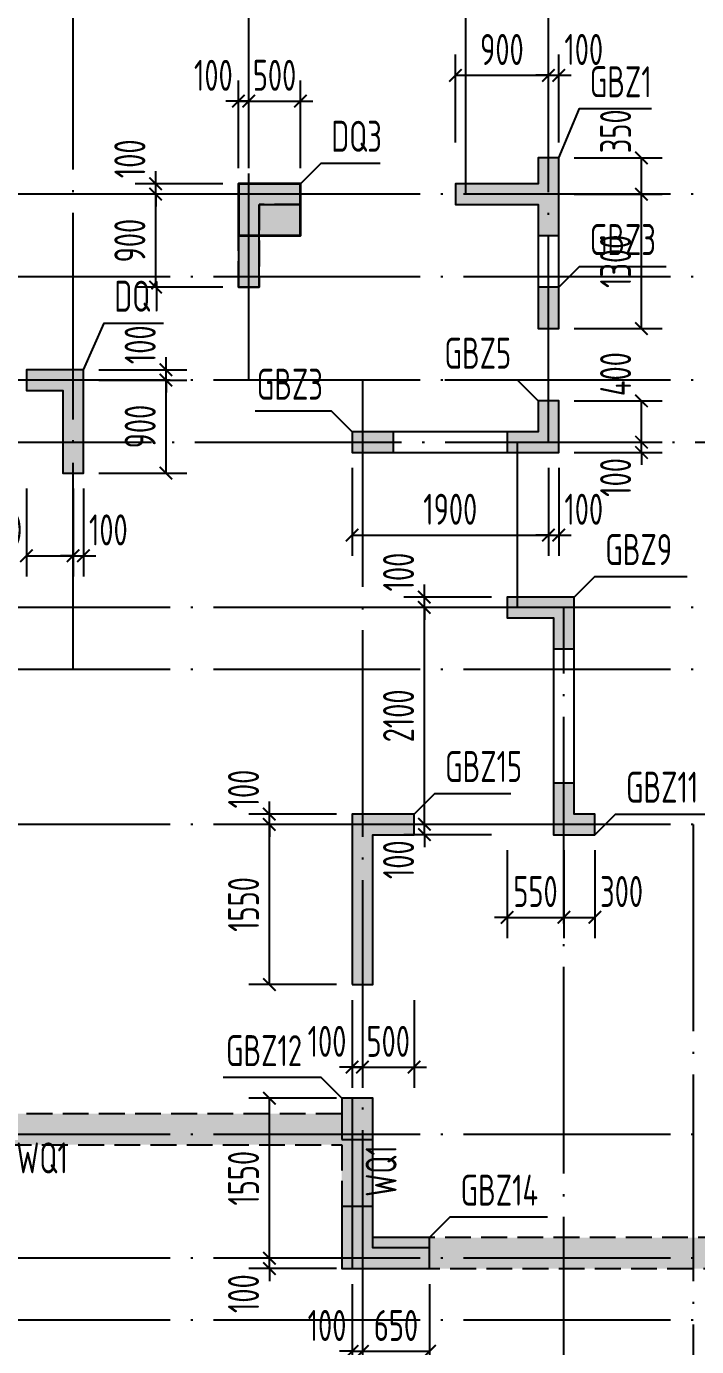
# Model space of a CAD drawing. Extents: x -812054 to 22247, y -644080 to 1003627.
# Drawn here: x -474207 to -467722, y -150435 to -137658 of the extents above; entities that cross this region are included whole.
import ezdxf
from ezdxf.enums import TextEntityAlignment as Align

# ---------------------------------------------------------------- set-up
doc = ezdxf.new("R2010")
doc.units = 0
doc.header["$LTSCALE"] = 1000
doc.linetypes.add('__DASH', pattern=[0.35, 0.25, -0.1])
doc.linetypes.add('DOTE', pattern=[2.42, 2, -0.2, 0.02, -0.2])
doc.layers.get('0').update_dxf_attribs({"linetype": 'CONTINUOUS'})
doc.layers.get('DEFPOINTS').update_dxf_attribs({"linetype": 'CONTINUOUS'})
for name, color, linetype in [('A-DOTE', 10, 'DOTE'), ('COLU_DE_TEXT', 7, 'CONTINUOUS'), ('LABEL', 1, 'CONTINUOUS'), ('S-Q墙填充', 252, 'CONTINUOUS'), ('S-Q墙实线', 6, 'CONTINUOUS'), ('S-Q墙标注', 3, 'CONTINUOUS'), ('S-X详图填充', 252, 'CONTINUOUS'), ('S-X详图实线', 4, 'CONTINUOUS'), ('S-Z柱实线', 6, 'CONTINUOUS')]:
    doc.layers.add(name, color=color, linetype=linetype)
doc.styles.add('TSSD_REIN', font='tssdeng.shx', dxfattribs={"width": 0.7, "height": 300, "bigfont": 'tssdchn.shx'})
doc.styles.add('结构文字', font='zstxt.shx', dxfattribs={"width": 0.7, "bigfont": 'zshz.shx'})
doc.dimstyles.new('STRUCK', dxfattribs={"dimtxt": 400, "dimasz": 121, "dimexe": 200, "dimexo": 150, "dimgap": 115, "dimtad": 1, "dimdec": 0, "dimdsep": 46, "dimtxsty": '结构文字', "dimblk": 'ARCHTICK', "dimcen": 400, "dimclrd": 3, "dimclre": 3, "dimclrt": 7, "dimadec": 0, "dimazin": 0, "dimtfac": 1, "dimtdec": 0, "dimtix": 1, "dimtmove": 2, "dimatfit": 3, "dimldrblk": '_DIMX', "dimfxl": 1, "dimtolj": 1, "dimtzin": 0, "dimarcsym": 0})

# ---------------------------------------------------------------- blocks, each defined once
blk = doc.blocks.new('20210812.03353967')
at = {"layer": 'A-DOTE'}
for p, q in [((-208070.9, -53352.1), (-208070.9, -43152.1)), ((-206370.9, -50552.1), (-206370.9, -43152.1)), ((-203470.9, -51151.8), (-203470.9, -43152.1)), ((-204270.9, -48752.1), (-204270.9, -46652.1)), ((-163570.9, -48752.1), (-216570.9, -48752.1)), ((-163570.9, -49552.1), (-216570.9, -49552.1)), ((-163570.9, -50552.1), (-216570.9, -50552.1)), ((-205270.7, -50552.1), (-205270.9, -60652.1)), ((-216570.9, -51151.8), (-163570.9, -51151.8)), ((-203770.9, -52752.1), (-203770.9, -51152.1)), ((-163570.9, -52752.1), (-216570.9, -52752.1)), ((-203320.9, -60652.1), (-203320.9, -52752.1)), ((-163570.9, -53352.1), (-216570.9, -53352.1)), ((-163570.9, -54852.1), (-216570.9, -54852.1)), ((-202070.9, -54852.1), (-202070.9, -60652.1)), ((-163570.9, -57852.1), (-216570.9, -57852.1)), ((-163570.9, -59052.1), (-216570.9, -59052.1)), ((-163570.9, -59652.1), (-216570.9, -59652.1))]:
    blk.add_line(p, q, dxfattribs=at)
blk = doc.blocks.new('_ArchTick')
at = {"color": 0, "linetype": 'ByBlock', "const_width": 0.15}
blk.add_lwpolyline([(-0.5, -0.5), (0.5, 0.5)], dxfattribs=at)
blk = doc.blocks.new('*D659')
at = {"layer": 'DEFPOINTS', "color": 0, "transparency": 16777216}
for p in [(-471856, -149581), (-471056, -149581), (-471056, -149681)]:
    blk.add_point(p, dxfattribs=at)
at = {"layer": 'S-Q墙标注', "color": 3, "lineweight": -2, "transparency": 16777216}
for p, q in [((-471856, -149581), (-471856, -149460)), ((-471206, -149581), (-472056, -149581)), ((-471856, -149681), (-471856, -149581)), ((-471206, -149681), (-472056, -149681)), ((-471856, -149681), (-471856, -149802))]:
    blk.add_line(p, q, dxfattribs=at)
at = {"layer": 'S-Q墙标注', "color": 3, "lineweight": -2, "transparency": 16777216, "xscale": 121, "yscale": 121, "zscale": 121}
for p, rotation in [((-471856, -149581), 270), ((-471856, -149681), 90)]:
    blk.add_blockref('_ArchTick', p, dxfattribs=dict(at, rotation=rotation))
at = {"layer": 'S-Q墙标注', "color": 7, "transparency": 16777216, "insert": (-472106, -149923), "char_height": 300, "attachment_point": 5, "rotation": 90, "style": 'TSSD_REIN'}
blk.add_mtext('\\A1;100', dxfattribs=at)
blk = doc.blocks.new('_DIMX')
blk.add_line((-150, 0), (150, 0))
at = {"const_width": 50}
blk.add_lwpolyline([(-70, -70), (70, 70)], dxfattribs=at)
blk = doc.blocks.new('*D660')
at = {"layer": 'DEFPOINTS', "color": 0, "transparency": 16777216}
for p in [(-471856, -148031), (-471056, -148031), (-471056, -149581)]:
    blk.add_point(p, dxfattribs=at)
at = {"layer": 'S-Q墙标注', "color": 3, "lineweight": -2, "transparency": 16777216}
for p, q in [((-471206, -148031), (-472056, -148031)), ((-471856, -149581), (-471856, -148031)), ((-471206, -149581), (-472056, -149581))]:
    blk.add_line(p, q, dxfattribs=at)
at = {"layer": 'S-Q墙标注', "color": 3, "lineweight": -2, "transparency": 16777216, "xscale": 121, "yscale": 121, "zscale": 121}
for p, rotation in [((-471856, -148031), 90), ((-471856, -149581), 270)]:
    blk.add_blockref('_ArchTick', p, dxfattribs=dict(at, rotation=rotation))
at = {"layer": 'S-Q墙标注', "color": 7, "transparency": 16777216, "insert": (-472106, -148806), "char_height": 300, "attachment_point": 5, "rotation": 90, "style": 'TSSD_REIN'}
blk.add_mtext('\\A1;1550', dxfattribs=at)
blk = doc.blocks.new('*D661')
at = {"layer": 'DEFPOINTS', "color": 0, "transparency": 16777216}
for p in [(-471056, -149681), (-470956, -149681), (-470956, -150481)]:
    blk.add_point(p, dxfattribs=at)
at = {"layer": 'S-Q墙标注', "color": 3, "lineweight": -2, "transparency": 16777216}
for p, q in [((-471056, -149831), (-471056, -150681)), ((-470956, -149831), (-470956, -150681)), ((-471056, -150481), (-471177, -150481)), ((-471056, -150481), (-470956, -150481)), ((-470956, -150481), (-470835, -150481))]:
    blk.add_line(p, q, dxfattribs=at)
at = {"layer": 'S-Q墙标注', "color": 3, "lineweight": -2, "transparency": 16777216, "xscale": 121, "yscale": 121, "zscale": 121}
blk.add_blockref('_ArchTick', (-471056, -150481), dxfattribs=at)
at = {"layer": 'S-Q墙标注', "color": 3, "lineweight": -2, "transparency": 16777216, "xscale": 121, "yscale": 121, "zscale": 121, "rotation": 180}
blk.add_blockref('_ArchTick', (-470956, -150481), dxfattribs=at)
at = {"layer": 'S-Q墙标注', "color": 7, "transparency": 16777216, "insert": (-471298, -150231), "char_height": 300, "attachment_point": 5, "style": 'TSSD_REIN'}
blk.add_mtext('\\A1;100', dxfattribs=at)
blk = doc.blocks.new('*D662')
at = {"layer": 'DEFPOINTS', "color": 0, "transparency": 16777216}
for p in [(-470956, -149681), (-470306, -149681), (-470306, -150481)]:
    blk.add_point(p, dxfattribs=at)
at = {"layer": 'S-Q墙标注', "color": 3, "lineweight": -2, "transparency": 16777216}
for p, q in [((-470956, -149831), (-470956, -150681)), ((-470306, -149831), (-470306, -150681)), ((-470956, -150481), (-470306, -150481))]:
    blk.add_line(p, q, dxfattribs=at)
at = {"layer": 'S-Q墙标注', "color": 3, "lineweight": -2, "transparency": 16777216, "xscale": 121, "yscale": 121, "zscale": 121, "rotation": 180}
blk.add_blockref('_ArchTick', (-470956, -150481), dxfattribs=at)
at = {"layer": 'S-Q墙标注', "color": 3, "lineweight": -2, "transparency": 16777216, "xscale": 121, "yscale": 121, "zscale": 121}
blk.add_blockref('_ArchTick', (-470306, -150481), dxfattribs=at)
at = {"layer": 'S-Q墙标注', "color": 7, "transparency": 16777216, "insert": (-470631, -150231), "char_height": 300, "attachment_point": 5, "style": 'TSSD_REIN'}
blk.add_mtext('\\A1;650', dxfattribs=at)
blk = doc.blocks.new('*D663')
at = {"layer": 'DEFPOINTS', "color": 0, "transparency": 16777216}
for p in [(-471856, -145381), (-471056, -145381), (-471056, -146931)]:
    blk.add_point(p, dxfattribs=at)
at = {"layer": 'S-Q墙标注', "color": 3, "lineweight": -2, "transparency": 16777216}
for p, q in [((-471206, -145381), (-472056, -145381)), ((-471856, -146931), (-471856, -145381)), ((-471206, -146931), (-472056, -146931))]:
    blk.add_line(p, q, dxfattribs=at)
at = {"layer": 'S-Q墙标注', "color": 3, "lineweight": -2, "transparency": 16777216, "xscale": 121, "yscale": 121, "zscale": 121}
for p, rotation in [((-471856, -145381), 90), ((-471856, -146931), 270)]:
    blk.add_blockref('_ArchTick', p, dxfattribs=dict(at, rotation=rotation))
at = {"layer": 'S-Q墙标注', "color": 7, "transparency": 16777216, "insert": (-472106, -146156), "char_height": 300, "attachment_point": 5, "rotation": 90, "style": 'TSSD_REIN'}
blk.add_mtext('\\A1;1550', dxfattribs=at)
blk = doc.blocks.new('*D664')
at = {"layer": 'DEFPOINTS', "color": 0, "transparency": 16777216}
for p in [(-471856, -145281), (-471056, -145281), (-471056, -145381)]:
    blk.add_point(p, dxfattribs=at)
at = {"layer": 'S-Q墙标注', "color": 3, "lineweight": -2, "transparency": 16777216}
for p, q in [((-471206, -145281), (-472056, -145281)), ((-471856, -145281), (-471856, -145160)), ((-471856, -145381), (-471856, -145281)), ((-471206, -145381), (-472056, -145381)), ((-471856, -145381), (-471856, -145502))]:
    blk.add_line(p, q, dxfattribs=at)
at = {"layer": 'S-Q墙标注', "color": 3, "lineweight": -2, "transparency": 16777216, "xscale": 121, "yscale": 121, "zscale": 121}
for p, rotation in [((-471856, -145281), 270), ((-471856, -145381), 90)]:
    blk.add_blockref('_ArchTick', p, dxfattribs=dict(at, rotation=rotation))
at = {"layer": 'S-Q墙标注', "color": 7, "transparency": 16777216, "insert": (-472106, -145039), "char_height": 300, "attachment_point": 5, "rotation": 90, "style": 'TSSD_REIN'}
blk.add_mtext('\\A1;100', dxfattribs=at)
blk = doc.blocks.new('*D673')
at = {"layer": 'DEFPOINTS', "color": 0, "transparency": 16777216}
for p in [(-473656, -141081), (-472856, -141081), (-473656, -141981)]:
    blk.add_point(p, dxfattribs=at)
at = {"layer": 'S-Q墙标注', "color": 3, "lineweight": -2, "transparency": 16777216}
for p, q in [((-473506, -141081), (-472656, -141081)), ((-472856, -141981), (-472856, -141081)), ((-473506, -141981), (-472656, -141981))]:
    blk.add_line(p, q, dxfattribs=at)
at = {"layer": 'S-Q墙标注', "color": 3, "lineweight": -2, "transparency": 16777216, "xscale": 121, "yscale": 121, "zscale": 121}
for p, rotation in [((-472856, -141081), 90), ((-472856, -141981), 270)]:
    blk.add_blockref('_ArchTick', p, dxfattribs=dict(at, rotation=rotation))
at = {"layer": 'S-Q墙标注', "color": 7, "transparency": 16777216, "insert": (-473106, -141531), "char_height": 300, "attachment_point": 5, "rotation": 90, "style": 'TSSD_REIN'}
blk.add_mtext('\\A1;900', dxfattribs=at)
blk = doc.blocks.new('*D674')
at = {"layer": 'DEFPOINTS', "color": 0, "transparency": 16777216}
for p in [(-473656, -140981), (-472856, -140981), (-473656, -141081)]:
    blk.add_point(p, dxfattribs=at)
at = {"layer": 'S-Q墙标注', "color": 3, "lineweight": -2, "transparency": 16777216}
for p, q in [((-472856, -140981), (-472856, -140860)), ((-473506, -140981), (-472656, -140981)), ((-472856, -141081), (-472856, -140981)), ((-473506, -141081), (-472656, -141081)), ((-472856, -141081), (-472856, -141202))]:
    blk.add_line(p, q, dxfattribs=at)
at = {"layer": 'S-Q墙标注', "color": 3, "lineweight": -2, "transparency": 16777216, "xscale": 121, "yscale": 121, "zscale": 121}
for p, rotation in [((-472856, -140981), 270), ((-472856, -141081), 90)]:
    blk.add_blockref('_ArchTick', p, dxfattribs=dict(at, rotation=rotation))
at = {"layer": 'S-Q墙标注', "color": 7, "transparency": 16777216, "insert": (-473106, -140739), "char_height": 300, "attachment_point": 5, "rotation": 90, "style": 'TSSD_REIN'}
blk.add_mtext('\\A1;100', dxfattribs=at)
blk = doc.blocks.new('*D675')
at = {"layer": 'DEFPOINTS', "color": 0, "transparency": 16777216}
for p in [(-474206, -141981), (-473756, -141981), (-473756, -142781)]:
    blk.add_point(p, dxfattribs=at)
at = {"layer": 'S-Q墙标注', "color": 3, "lineweight": -2, "transparency": 16777216}
for p, q in [((-474206, -142131), (-474206, -142981)), ((-473756, -142131), (-473756, -142981)), ((-474206, -142781), (-473756, -142781))]:
    blk.add_line(p, q, dxfattribs=at)
at = {"layer": 'S-Q墙标注', "color": 3, "lineweight": -2, "transparency": 16777216, "xscale": 121, "yscale": 121, "zscale": 121, "rotation": 180}
blk.add_blockref('_ArchTick', (-474206, -142781), dxfattribs=at)
at = {"layer": 'S-Q墙标注', "color": 3, "lineweight": -2, "transparency": 16777216, "xscale": 121, "yscale": 121, "zscale": 121}
blk.add_blockref('_ArchTick', (-473756, -142781), dxfattribs=at)
at = {"layer": 'S-Q墙标注', "color": 7, "transparency": 16777216, "insert": (-474464, -142531), "char_height": 300, "attachment_point": 5, "style": 'TSSD_REIN'}
blk.add_mtext('\\A1;450', dxfattribs=at)
blk = doc.blocks.new('*D676')
at = {"layer": 'DEFPOINTS', "color": 0, "transparency": 16777216}
for p in [(-473756, -141981), (-473656, -141981), (-473656, -142781)]:
    blk.add_point(p, dxfattribs=at)
at = {"layer": 'S-Q墙标注', "color": 3, "lineweight": -2, "transparency": 16777216}
for p, q in [((-473756, -142131), (-473756, -142981)), ((-473656, -142131), (-473656, -142981)), ((-473756, -142781), (-473877, -142781)), ((-473756, -142781), (-473656, -142781)), ((-473656, -142781), (-473535, -142781))]:
    blk.add_line(p, q, dxfattribs=at)
at = {"layer": 'S-Q墙标注', "color": 3, "lineweight": -2, "transparency": 16777216, "xscale": 121, "yscale": 121, "zscale": 121}
blk.add_blockref('_ArchTick', (-473756, -142781), dxfattribs=at)
at = {"layer": 'S-Q墙标注', "color": 3, "lineweight": -2, "transparency": 16777216, "xscale": 121, "yscale": 121, "zscale": 121, "rotation": 180}
blk.add_blockref('_ArchTick', (-473656, -142781), dxfattribs=at)
at = {"layer": 'S-Q墙标注', "color": 7, "transparency": 16777216, "insert": (-473414, -142531), "char_height": 300, "attachment_point": 5, "style": 'TSSD_REIN'}
blk.add_mtext('\\A1;100', dxfattribs=at)
blk = doc.blocks.new('*D677')
at = {"layer": 'DEFPOINTS', "color": 0, "transparency": 16777216}
for p in [(-469056, -141681), (-468256, -141681), (-469056, -141781)]:
    blk.add_point(p, dxfattribs=at)
at = {"layer": 'S-Q墙标注', "color": 3, "lineweight": -2, "transparency": 16777216}
for p, q in [((-468256, -141681), (-468256, -141560)), ((-468906, -141681), (-468056, -141681)), ((-468256, -141781), (-468256, -141681)), ((-468906, -141781), (-468056, -141781)), ((-468256, -141781), (-468256, -141902))]:
    blk.add_line(p, q, dxfattribs=at)
at = {"layer": 'S-Q墙标注', "color": 3, "lineweight": -2, "transparency": 16777216, "xscale": 121, "yscale": 121, "zscale": 121}
for p, rotation in [((-468256, -141681), 270), ((-468256, -141781), 90)]:
    blk.add_blockref('_ArchTick', p, dxfattribs=dict(at, rotation=rotation))
at = {"layer": 'S-Q墙标注', "color": 7, "transparency": 16777216, "insert": (-468506, -142023), "char_height": 300, "attachment_point": 5, "rotation": 90, "style": 'TSSD_REIN'}
blk.add_mtext('\\A1;100', dxfattribs=at)
blk = doc.blocks.new('*D678')
at = {"layer": 'DEFPOINTS', "color": 0, "transparency": 16777216}
for p in [(-469056, -141281), (-468256, -141281), (-469056, -141681)]:
    blk.add_point(p, dxfattribs=at)
at = {"layer": 'S-Q墙标注', "color": 3, "lineweight": -2, "transparency": 16777216}
for p, q in [((-468906, -141281), (-468056, -141281)), ((-468256, -141681), (-468256, -141281)), ((-468906, -141681), (-468056, -141681))]:
    blk.add_line(p, q, dxfattribs=at)
at = {"layer": 'S-Q墙标注', "color": 3, "lineweight": -2, "transparency": 16777216, "xscale": 121, "yscale": 121, "zscale": 121}
for p, rotation in [((-468256, -141281), 90), ((-468256, -141681), 270)]:
    blk.add_blockref('_ArchTick', p, dxfattribs=dict(at, rotation=rotation))
at = {"layer": 'S-Q墙标注', "color": 7, "transparency": 16777216, "insert": (-468506, -141023), "char_height": 300, "attachment_point": 5, "rotation": 90, "style": 'TSSD_REIN'}
blk.add_mtext('\\A1;400', dxfattribs=at)
blk = doc.blocks.new('*D679')
at = {"layer": 'DEFPOINTS', "color": 0, "transparency": 16777216}
for p in [(-471056, -141781), (-469156, -141781), (-469156, -142581)]:
    blk.add_point(p, dxfattribs=at)
at = {"layer": 'S-Q墙标注', "color": 3, "lineweight": -2, "transparency": 16777216}
for p, q in [((-471056, -141931), (-471056, -142781)), ((-469156, -141931), (-469156, -142781)), ((-471056, -142581), (-469156, -142581))]:
    blk.add_line(p, q, dxfattribs=at)
at = {"layer": 'S-Q墙标注', "color": 3, "lineweight": -2, "transparency": 16777216, "xscale": 121, "yscale": 121, "zscale": 121, "rotation": 180}
blk.add_blockref('_ArchTick', (-471056, -142581), dxfattribs=at)
at = {"layer": 'S-Q墙标注', "color": 3, "lineweight": -2, "transparency": 16777216, "xscale": 121, "yscale": 121, "zscale": 121}
blk.add_blockref('_ArchTick', (-469156, -142581), dxfattribs=at)
at = {"layer": 'S-Q墙标注', "color": 7, "transparency": 16777216, "insert": (-470106, -142331), "char_height": 300, "attachment_point": 5, "style": 'TSSD_REIN'}
blk.add_mtext('\\A1;1900', dxfattribs=at)
blk = doc.blocks.new('*D680')
at = {"layer": 'DEFPOINTS', "color": 0, "transparency": 16777216}
for p in [(-469156, -141781), (-469056, -141781), (-469056, -142581)]:
    blk.add_point(p, dxfattribs=at)
at = {"layer": 'S-Q墙标注', "color": 3, "lineweight": -2, "transparency": 16777216}
for p, q in [((-469156, -141931), (-469156, -142781)), ((-469056, -141931), (-469056, -142781)), ((-469156, -142581), (-469277, -142581)), ((-469156, -142581), (-469056, -142581)), ((-469056, -142581), (-468935, -142581))]:
    blk.add_line(p, q, dxfattribs=at)
at = {"layer": 'S-Q墙标注', "color": 3, "lineweight": -2, "transparency": 16777216, "xscale": 121, "yscale": 121, "zscale": 121}
blk.add_blockref('_ArchTick', (-469156, -142581), dxfattribs=at)
at = {"layer": 'S-Q墙标注', "color": 3, "lineweight": -2, "transparency": 16777216, "xscale": 121, "yscale": 121, "zscale": 121, "rotation": 180}
blk.add_blockref('_ArchTick', (-469056, -142581), dxfattribs=at)
at = {"layer": 'S-Q墙标注', "color": 7, "transparency": 16777216, "insert": (-468814, -142331), "char_height": 300, "attachment_point": 5, "style": 'TSSD_REIN'}
blk.add_mtext('\\A1;100', dxfattribs=at)
blk = doc.blocks.new('*D681')
at = {"layer": 'DEFPOINTS', "color": 0, "transparency": 16777216}
for p in [(-472956, -139281), (-472156, -139281), (-472156, -140181)]:
    blk.add_point(p, dxfattribs=at)
at = {"layer": 'S-Q墙标注', "color": 3, "lineweight": -2, "transparency": 16777216}
for p, q in [((-472306, -139281), (-473156, -139281)), ((-472956, -140181), (-472956, -139281)), ((-472306, -140181), (-473156, -140181))]:
    blk.add_line(p, q, dxfattribs=at)
at = {"layer": 'S-Q墙标注', "color": 3, "lineweight": -2, "transparency": 16777216, "xscale": 121, "yscale": 121, "zscale": 121}
for p, rotation in [((-472956, -139281), 90), ((-472956, -140181), 270)]:
    blk.add_blockref('_ArchTick', p, dxfattribs=dict(at, rotation=rotation))
at = {"layer": 'S-Q墙标注', "color": 7, "transparency": 16777216, "insert": (-473206, -139731), "char_height": 300, "attachment_point": 5, "rotation": 90, "style": 'TSSD_REIN'}
blk.add_mtext('\\A1;900', dxfattribs=at)
blk = doc.blocks.new('*D682')
at = {"layer": 'DEFPOINTS', "color": 0, "transparency": 16777216}
for p in [(-472956, -139181), (-472156, -139181), (-472156, -139281)]:
    blk.add_point(p, dxfattribs=at)
at = {"layer": 'S-Q墙标注', "color": 3, "lineweight": -2, "transparency": 16777216}
for p, q in [((-472956, -139181), (-472956, -139060)), ((-472306, -139181), (-473156, -139181)), ((-472956, -139281), (-472956, -139181)), ((-472306, -139281), (-473156, -139281)), ((-472956, -139281), (-472956, -139402))]:
    blk.add_line(p, q, dxfattribs=at)
at = {"layer": 'S-Q墙标注', "color": 3, "lineweight": -2, "transparency": 16777216, "xscale": 121, "yscale": 121, "zscale": 121}
for p, rotation in [((-472956, -139181), 270), ((-472956, -139281), 90)]:
    blk.add_blockref('_ArchTick', p, dxfattribs=dict(at, rotation=rotation))
at = {"layer": 'S-Q墙标注', "color": 7, "transparency": 16777216, "insert": (-473206, -138939), "char_height": 300, "attachment_point": 5, "rotation": 90, "style": 'TSSD_REIN'}
blk.add_mtext('\\A1;100', dxfattribs=at)
blk = doc.blocks.new('*D683')
at = {"layer": 'DEFPOINTS', "color": 0, "transparency": 16777216}
for p in [(-472056, -138381), (-472156, -139181), (-472056, -139181)]:
    blk.add_point(p, dxfattribs=at)
at = {"layer": 'S-Q墙标注', "color": 3, "lineweight": -2, "transparency": 16777216}
for p, q in [((-472156, -139031), (-472156, -138181)), ((-472056, -139031), (-472056, -138181)), ((-472156, -138381), (-472277, -138381)), ((-472156, -138381), (-472056, -138381)), ((-472056, -138381), (-471935, -138381))]:
    blk.add_line(p, q, dxfattribs=at)
at = {"layer": 'S-Q墙标注', "color": 3, "lineweight": -2, "transparency": 16777216, "xscale": 121, "yscale": 121, "zscale": 121}
blk.add_blockref('_ArchTick', (-472156, -138381), dxfattribs=at)
at = {"layer": 'S-Q墙标注', "color": 3, "lineweight": -2, "transparency": 16777216, "xscale": 121, "yscale": 121, "zscale": 121, "rotation": 180}
blk.add_blockref('_ArchTick', (-472056, -138381), dxfattribs=at)
at = {"layer": 'S-Q墙标注', "color": 7, "transparency": 16777216, "insert": (-472398, -138131), "char_height": 300, "attachment_point": 5, "style": 'TSSD_REIN'}
blk.add_mtext('\\A1;100', dxfattribs=at)
blk = doc.blocks.new('*D684')
at = {"layer": 'DEFPOINTS', "color": 0, "transparency": 16777216}
for p in [(-471556, -138381), (-472056, -139181), (-471556, -139181)]:
    blk.add_point(p, dxfattribs=at)
at = {"layer": 'S-Q墙标注', "color": 3, "lineweight": -2, "transparency": 16777216}
for p, q in [((-472056, -139031), (-472056, -138181)), ((-471556, -139031), (-471556, -138181)), ((-472056, -138381), (-472177, -138381)), ((-472056, -138381), (-471556, -138381)), ((-471556, -138381), (-471435, -138381))]:
    blk.add_line(p, q, dxfattribs=at)
at = {"layer": 'S-Q墙标注', "color": 3, "lineweight": -2, "transparency": 16777216, "xscale": 121, "yscale": 121, "zscale": 121}
blk.add_blockref('_ArchTick', (-472056, -138381), dxfattribs=at)
at = {"layer": 'S-Q墙标注', "color": 3, "lineweight": -2, "transparency": 16777216, "xscale": 121, "yscale": 121, "zscale": 121, "rotation": 180}
blk.add_blockref('_ArchTick', (-471556, -138381), dxfattribs=at)
at = {"layer": 'S-Q墙标注', "color": 7, "transparency": 16777216, "insert": (-471806, -138131), "char_height": 300, "attachment_point": 5, "style": 'TSSD_REIN'}
blk.add_mtext('\\A1;500', dxfattribs=at)
blk = doc.blocks.new('*D685')
at = {"layer": 'DEFPOINTS', "color": 0, "transparency": 16777216}
for p in [(-470356, -145381), (-469556, -145381), (-469556, -145481)]:
    blk.add_point(p, dxfattribs=at)
at = {"layer": 'S-Q墙标注', "color": 3, "lineweight": -2, "transparency": 16777216}
for p, q in [((-470356, -145381), (-470356, -145260)), ((-469706, -145381), (-470556, -145381)), ((-470356, -145481), (-470356, -145381)), ((-469706, -145481), (-470556, -145481)), ((-470356, -145481), (-470356, -145602))]:
    blk.add_line(p, q, dxfattribs=at)
at = {"layer": 'S-Q墙标注', "color": 3, "lineweight": -2, "transparency": 16777216, "xscale": 121, "yscale": 121, "zscale": 121}
for p, rotation in [((-470356, -145381), 270), ((-470356, -145481), 90)]:
    blk.add_blockref('_ArchTick', p, dxfattribs=dict(at, rotation=rotation))
at = {"layer": 'S-Q墙标注', "color": 7, "transparency": 16777216, "insert": (-470606, -145723), "char_height": 300, "attachment_point": 5, "rotation": 90, "style": 'TSSD_REIN'}
blk.add_mtext('\\A1;100', dxfattribs=at)
blk = doc.blocks.new('*D686')
at = {"layer": 'DEFPOINTS', "color": 0, "transparency": 16777216}
for p in [(-470356, -143281), (-469556, -143281), (-469556, -145381)]:
    blk.add_point(p, dxfattribs=at)
at = {"layer": 'S-Q墙标注', "color": 3, "lineweight": -2, "transparency": 16777216}
for p, q in [((-469706, -143281), (-470556, -143281)), ((-470356, -145381), (-470356, -143281)), ((-469706, -145381), (-470556, -145381))]:
    blk.add_line(p, q, dxfattribs=at)
at = {"layer": 'S-Q墙标注', "color": 3, "lineweight": -2, "transparency": 16777216, "xscale": 121, "yscale": 121, "zscale": 121}
for p, rotation in [((-470356, -143281), 90), ((-470356, -145381), 270)]:
    blk.add_blockref('_ArchTick', p, dxfattribs=dict(at, rotation=rotation))
at = {"layer": 'S-Q墙标注', "color": 7, "transparency": 16777216, "insert": (-470606, -144331), "char_height": 300, "attachment_point": 5, "rotation": 90, "style": 'TSSD_REIN'}
blk.add_mtext('\\A1;2100', dxfattribs=at)
blk = doc.blocks.new('*D687')
at = {"layer": 'DEFPOINTS', "color": 0, "transparency": 16777216}
for p in [(-470356, -143181), (-469556, -143181), (-469556, -143281)]:
    blk.add_point(p, dxfattribs=at)
at = {"layer": 'S-Q墙标注', "color": 3, "lineweight": -2, "transparency": 16777216}
for p, q in [((-470356, -143181), (-470356, -143060)), ((-469706, -143181), (-470556, -143181)), ((-470356, -143281), (-470356, -143181)), ((-469706, -143281), (-470556, -143281)), ((-470356, -143281), (-470356, -143402))]:
    blk.add_line(p, q, dxfattribs=at)
at = {"layer": 'S-Q墙标注', "color": 3, "lineweight": -2, "transparency": 16777216, "xscale": 121, "yscale": 121, "zscale": 121}
for p, rotation in [((-470356, -143181), 270), ((-470356, -143281), 90)]:
    blk.add_blockref('_ArchTick', p, dxfattribs=dict(at, rotation=rotation))
at = {"layer": 'S-Q墙标注', "color": 7, "transparency": 16777216, "insert": (-470606, -142939), "char_height": 300, "attachment_point": 5, "rotation": 90, "style": 'TSSD_REIN'}
blk.add_mtext('\\A1;100', dxfattribs=at)
blk = doc.blocks.new('*D797')
at = {"layer": 'DEFPOINTS', "color": 0, "transparency": 16777216}
for p in [(-469556, -145481), (-469006, -145481), (-469006, -146281)]:
    blk.add_point(p, dxfattribs=at)
at = {"layer": 'S-Q墙标注', "color": 3, "lineweight": -2, "transparency": 16777216}
for p, q in [((-469556, -145631), (-469556, -146481)), ((-469006, -145631), (-469006, -146481)), ((-469556, -146281), (-469677, -146281)), ((-469556, -146281), (-469006, -146281)), ((-469006, -146281), (-468885, -146281))]:
    blk.add_line(p, q, dxfattribs=at)
at = {"layer": 'S-Q墙标注', "color": 3, "lineweight": -2, "transparency": 16777216, "xscale": 121, "yscale": 121, "zscale": 121}
blk.add_blockref('_ArchTick', (-469556, -146281), dxfattribs=at)
at = {"layer": 'S-Q墙标注', "color": 3, "lineweight": -2, "transparency": 16777216, "xscale": 121, "yscale": 121, "zscale": 121, "rotation": 180}
blk.add_blockref('_ArchTick', (-469006, -146281), dxfattribs=at)
at = {"layer": 'S-Q墙标注', "color": 7, "transparency": 16777216, "insert": (-469281, -146031), "char_height": 300, "attachment_point": 5, "style": 'TSSD_REIN'}
blk.add_mtext('\\A1;550', dxfattribs=at)
blk = doc.blocks.new('*D798')
at = {"layer": 'DEFPOINTS', "color": 0, "transparency": 16777216}
for p in [(-469006, -145481), (-468706, -145481), (-468706, -146281)]:
    blk.add_point(p, dxfattribs=at)
at = {"layer": 'S-Q墙标注', "color": 3, "lineweight": -2, "transparency": 16777216}
for p, q in [((-469006, -145631), (-469006, -146481)), ((-468706, -145631), (-468706, -146481)), ((-469006, -146281), (-468706, -146281))]:
    blk.add_line(p, q, dxfattribs=at)
at = {"layer": 'S-Q墙标注', "color": 3, "lineweight": -2, "transparency": 16777216, "xscale": 121, "yscale": 121, "zscale": 121, "rotation": 180}
blk.add_blockref('_ArchTick', (-469006, -146281), dxfattribs=at)
at = {"layer": 'S-Q墙标注', "color": 3, "lineweight": -2, "transparency": 16777216, "xscale": 121, "yscale": 121, "zscale": 121}
blk.add_blockref('_ArchTick', (-468706, -146281), dxfattribs=at)
at = {"layer": 'S-Q墙标注', "color": 7, "transparency": 16777216, "insert": (-468448, -146031), "char_height": 300, "attachment_point": 5, "style": 'TSSD_REIN'}
blk.add_mtext('\\A1;300', dxfattribs=at)
blk = doc.blocks.new('*D805')
at = {"layer": 'DEFPOINTS', "color": 0, "transparency": 16777216}
for p in [(-469056, -139281), (-468256, -139281), (-469056, -140581)]:
    blk.add_point(p, dxfattribs=at)
at = {"layer": 'S-Q墙标注', "color": 3, "lineweight": -2, "transparency": 16777216}
for p, q in [((-468906, -139281), (-468056, -139281)), ((-468256, -140581), (-468256, -139281)), ((-468906, -140581), (-468056, -140581))]:
    blk.add_line(p, q, dxfattribs=at)
at = {"layer": 'S-Q墙标注', "color": 3, "lineweight": -2, "transparency": 16777216, "xscale": 121, "yscale": 121, "zscale": 121}
for p, rotation in [((-468256, -139281), 90), ((-468256, -140581), 270)]:
    blk.add_blockref('_ArchTick', p, dxfattribs=dict(at, rotation=rotation))
at = {"layer": 'S-Q墙标注', "color": 7, "transparency": 16777216, "insert": (-468506, -139931), "char_height": 300, "attachment_point": 5, "rotation": 90, "style": 'TSSD_REIN'}
blk.add_mtext('\\A1;1300', dxfattribs=at)
blk = doc.blocks.new('*D806')
at = {"layer": 'DEFPOINTS', "color": 0, "transparency": 16777216}
for p in [(-469056, -138931), (-468256, -138931), (-469056, -139281)]:
    blk.add_point(p, dxfattribs=at)
at = {"layer": 'S-Q墙标注', "color": 3, "lineweight": -2, "transparency": 16777216}
for p, q in [((-468906, -138931), (-468056, -138931)), ((-468256, -139281), (-468256, -138931)), ((-468906, -139281), (-468056, -139281))]:
    blk.add_line(p, q, dxfattribs=at)
at = {"layer": 'S-Q墙标注', "color": 3, "lineweight": -2, "transparency": 16777216, "xscale": 121, "yscale": 121, "zscale": 121}
for p, rotation in [((-468256, -138931), 90), ((-468256, -139281), 270)]:
    blk.add_blockref('_ArchTick', p, dxfattribs=dict(at, rotation=rotation))
at = {"layer": 'S-Q墙标注', "color": 7, "transparency": 16777216, "insert": (-468506, -138673), "char_height": 300, "attachment_point": 5, "rotation": 90, "style": 'TSSD_REIN'}
blk.add_mtext('\\A1;350', dxfattribs=at)
blk = doc.blocks.new('*D807')
at = {"layer": 'DEFPOINTS', "color": 0, "transparency": 16777216}
for p in [(-469156, -138131), (-470056, -138931), (-469156, -138931)]:
    blk.add_point(p, dxfattribs=at)
at = {"layer": 'S-Q墙标注', "color": 3, "lineweight": -2, "transparency": 16777216}
for p, q in [((-470056, -138781), (-470056, -137931)), ((-469156, -138781), (-469156, -137931)), ((-470056, -138131), (-469156, -138131))]:
    blk.add_line(p, q, dxfattribs=at)
at = {"layer": 'S-Q墙标注', "color": 3, "lineweight": -2, "transparency": 16777216, "xscale": 121, "yscale": 121, "zscale": 121, "rotation": 180}
blk.add_blockref('_ArchTick', (-470056, -138131), dxfattribs=at)
at = {"layer": 'S-Q墙标注', "color": 3, "lineweight": -2, "transparency": 16777216, "xscale": 121, "yscale": 121, "zscale": 121}
blk.add_blockref('_ArchTick', (-469156, -138131), dxfattribs=at)
at = {"layer": 'S-Q墙标注', "color": 7, "transparency": 16777216, "insert": (-469606, -137881), "char_height": 300, "attachment_point": 5, "style": 'TSSD_REIN'}
blk.add_mtext('\\A1;900', dxfattribs=at)
blk = doc.blocks.new('*D808')
at = {"layer": 'DEFPOINTS', "color": 0, "transparency": 16777216}
for p in [(-469056, -138131), (-469156, -138931), (-469056, -138931)]:
    blk.add_point(p, dxfattribs=at)
at = {"layer": 'S-Q墙标注', "color": 3, "lineweight": -2, "transparency": 16777216}
for p, q in [((-469156, -138781), (-469156, -137931)), ((-469056, -138781), (-469056, -137931)), ((-469156, -138131), (-469277, -138131)), ((-469156, -138131), (-469056, -138131)), ((-469056, -138131), (-468935, -138131))]:
    blk.add_line(p, q, dxfattribs=at)
at = {"layer": 'S-Q墙标注', "color": 3, "lineweight": -2, "transparency": 16777216, "xscale": 121, "yscale": 121, "zscale": 121}
blk.add_blockref('_ArchTick', (-469156, -138131), dxfattribs=at)
at = {"layer": 'S-Q墙标注', "color": 3, "lineweight": -2, "transparency": 16777216, "xscale": 121, "yscale": 121, "zscale": 121, "rotation": 180}
blk.add_blockref('_ArchTick', (-469056, -138131), dxfattribs=at)
at = {"layer": 'S-Q墙标注', "color": 7, "transparency": 16777216, "insert": (-468814, -137881), "char_height": 300, "attachment_point": 5, "style": 'TSSD_REIN'}
blk.add_mtext('\\A1;100', dxfattribs=at)
blk = doc.blocks.new('*D2484')
at = {"layer": 'DEFPOINTS', "color": 0, "transparency": 16777216}
for p in [(-470956, -146931), (-470456, -146931), (-470456, -147731)]:
    blk.add_point(p, dxfattribs=at)
at = {"layer": 'S-Q墙标注', "color": 3, "lineweight": -2, "transparency": 16777216}
for p, q in [((-470956, -147081), (-470956, -147931)), ((-470456, -147081), (-470456, -147931)), ((-470956, -147731), (-471077, -147731)), ((-470956, -147731), (-470456, -147731)), ((-470456, -147731), (-470335, -147731))]:
    blk.add_line(p, q, dxfattribs=at)
at = {"layer": 'S-Q墙标注', "color": 3, "lineweight": -2, "transparency": 16777216, "xscale": 121, "yscale": 121, "zscale": 121}
blk.add_blockref('_ArchTick', (-470956, -147731), dxfattribs=at)
at = {"layer": 'S-Q墙标注', "color": 3, "lineweight": -2, "transparency": 16777216, "xscale": 121, "yscale": 121, "zscale": 121, "rotation": 180}
blk.add_blockref('_ArchTick', (-470456, -147731), dxfattribs=at)
at = {"layer": 'S-Q墙标注', "color": 7, "transparency": 16777216, "insert": (-470706, -147481), "char_height": 300, "attachment_point": 5, "style": 'TSSD_REIN'}
blk.add_mtext('\\A1;500', dxfattribs=at)
blk = doc.blocks.new('*D2485')
at = {"layer": 'DEFPOINTS', "color": 0, "transparency": 16777216}
for p in [(-471056, -146931), (-470956, -146931), (-470956, -147731)]:
    blk.add_point(p, dxfattribs=at)
at = {"layer": 'S-Q墙标注', "color": 3, "lineweight": -2, "transparency": 16777216}
for p, q in [((-471056, -147081), (-471056, -147931)), ((-470956, -147081), (-470956, -147931)), ((-471056, -147731), (-471177, -147731)), ((-471056, -147731), (-470956, -147731)), ((-470956, -147731), (-470835, -147731))]:
    blk.add_line(p, q, dxfattribs=at)
at = {"layer": 'S-Q墙标注', "color": 3, "lineweight": -2, "transparency": 16777216, "xscale": 121, "yscale": 121, "zscale": 121}
blk.add_blockref('_ArchTick', (-471056, -147731), dxfattribs=at)
at = {"layer": 'S-Q墙标注', "color": 3, "lineweight": -2, "transparency": 16777216, "xscale": 121, "yscale": 121, "zscale": 121, "rotation": 180}
blk.add_blockref('_ArchTick', (-470956, -147731), dxfattribs=at)
at = {"layer": 'S-Q墙标注', "color": 7, "transparency": 16777216, "insert": (-471298, -147481), "char_height": 300, "attachment_point": 5, "style": 'TSSD_REIN'}
blk.add_mtext('\\A1;100', dxfattribs=at)

msp = doc.modelspace()

# ---------------------------------------------------------------- hatches: boundary and pattern name
at = {"layer": 'S-Q墙填充'}
h = msp.add_hatch(dxfattribs=at)
h.set_pattern_fill('ARMORED', color=252, scale=30, style=0)
h.set_pattern_definition([(50, (-226609.78, -77846.11), (215.17805, -18.82564), [22.5, -247.5]), (355, (-226609.78, -77846.1), (-41.6254, 225.65764), [18, -198]), (100.4514, (-226591.85, -77847.68), (173.55281, 206.83186), [19.12206, -210.34263]), (46.1842, (-226609.78, -77786.1), (320.17231, -49.6557), [33.75, -371.25]), (96.6356, (-226583.1, -77790.25), (280.3988, 292.23536), [28.6831, -315.5139]), (351.1842, (-226609.8, -77786.1), (280.3986, 292.2356), [27, -297]), (21, (-226579.78, -77801.11), (179.07212, -120.78567), [22.5, -247.5]), (326, (-226579.78, -77801.1), (72.9946, 217.54501), [18, -198]), (71.4514, (-226564.86, -77811.18), (252.06679, 96.75915), [19.12206, -210.34263]), (37.5, (-226609.784, -77846.11), (3.647957, 99.868156), [0, -195.6, 0, -201, 0, -198.75]), (7.5, (-226609.78, -77846.11), (78.92086, 118.323514), [0, -114.6, 0, -191.1, 0, -75.75]), (327.5, (-226676.68, -77846.11), (160.14673, -6.766462), [0, -75, 0, -234, 0, -310.5]), (317.5, (-226706.68, -77846.11), (174.95585, 30.031495), [0, -97.5, 0, -155.4, 0, -220.5]), (45, (-226609.78, -77846.11), (-106.06602, 106.06602), [])])
h.paths.add_polyline_path([(-470855.99, -148031.19), (-471155.99, -148031.08), (-471155.99, -148181.17), (-480055.99, -148181.18), (-480055.99, -145281.04), (-481942.16, -145281.04), (-481942.16, -141281.04), (-482242.16, -141281.04), (-482242.16, -145581.04), (-480355.99, -145581.04), (-480356.03, -148481.04), (-471155.95, -148481.41), (-471155.99, -149681.05), (-464356.01, -149680.77), (-464356.02, -148481.17), (-446155.95, -148481.77), (-446155.95, -149681.05), (-439356.01, -149681.05), (-439356.01, -148481.04), (-430056.01, -148481.06), (-430056.01, -140981.04), (-430756, -140981.04), (-430756, -141181.04), (-430356, -141181.04), (-430356.01, -148181.04), (-439356.01, -148181.04), (-439356.01, -148031.05), (-439656.01, -148031.05), (-439656.04, -149381.05), (-445855.99, -149381.05), (-445855.99, -148031.05), (-446155.99, -148031.07), (-446155.97, -148181.04), (-464356.03, -148178.49), (-464356.01, -148031.08), (-464656.01, -148031.04), (-464656.01, -149381.05), (-470855.98, -149381.05)])
at = {"layer": 'S-X详图填充'}
h = msp.add_hatch(color=256, dxfattribs=at)
h.dxf.hatch_style = 1
h.paths.add_polyline_path([(-469256.04, -139681.04), (-469056.04, -139681.04), (-469056.04, -138931.04), (-469256.04, -138931.04), (-469256.04, -139181.04), (-470056.17, -139181.04), (-470056.17, -139381.04), (-469256.04, -139381.04)])
h = msp.add_hatch(color=256, dxfattribs=at)
h.dxf.hatch_style = 1
h.paths.add_polyline_path([(-472156.04, -140181.04), (-471956.04, -140181.04), (-471956.04, -139681.04), (-471556.13, -139681.04), (-471556.13, -139181.04), (-472156.04, -139181.04)])
h = msp.add_hatch(color=256, dxfattribs=at)
h.dxf.hatch_style = 1
h.paths.add_polyline_path([(-469056.04, -140181.04), (-469256.04, -140181.04), (-469256.04, -140581.04), (-469056.04, -140581.04)])
h = msp.add_hatch(color=256, dxfattribs=at)
h.dxf.hatch_style = 1
h.paths.add_polyline_path([(-473656.03, -141981.04), (-473656.03, -140981.04), (-474205.95, -140981.04), (-474205.95, -141181.04), (-473856.03, -141181.04), (-473856.03, -141981.04)])
h = msp.add_hatch(color=256, dxfattribs=at)
h.dxf.hatch_style = 1
h.paths.add_polyline_path([(-469556.04, -141580.77), (-469556.04, -141780.77), (-469056.04, -141780.77), (-469056.04, -141280.77), (-469256.04, -141280.77), (-469256.04, -141580.77)])
h = msp.add_hatch(color=256, dxfattribs=at)
h.dxf.hatch_style = 1
h.paths.add_polyline_path([(-470656.04, -141780.77), (-470656.04, -141580.77), (-471056.04, -141580.77), (-471056.04, -141780.77)])
h = msp.add_hatch(color=256, dxfattribs=at)
h.dxf.hatch_style = 1
h.paths.add_polyline_path([(-469106.04, -143681.04), (-468906.04, -143681.04), (-468906.04, -143181.04), (-469556.11, -143181.04), (-469556.11, -143381.04), (-469106.04, -143381.04)])
h = msp.add_hatch(color=256, dxfattribs=at)
h.dxf.hatch_style = 1
h.paths.add_polyline_path([(-468906.04, -144981.04), (-469106.04, -144981.04), (-469106.04, -145481.04), (-468706.04, -145481.04), (-468706.04, -145281.04), (-468906.04, -145281.04)])
h = msp.add_hatch(color=256, dxfattribs=at)
h.dxf.hatch_style = 1
h.paths.add_polyline_path([(-471055.95, -146931.05), (-470855.95, -146931.05), (-470856.03, -145481.04), (-470456.03, -145481.04), (-470456.03, -145281.04), (-471056.03, -145281.04)])
h = msp.add_hatch(color=256, dxfattribs=at)
h.dxf.hatch_style = 1
h.paths.add_polyline_path([(-471156.04, -148431.05), (-470856.03, -148431.05), (-470856.03, -148031.05), (-471156.04, -148031.05)])
h = msp.add_hatch(color=256, dxfattribs=at)
h.dxf.hatch_style = 1
h.paths.add_polyline_path([(-470856.03, -149081.05), (-471156.04, -149081.05), (-471156.04, -149681.05), (-470306.04, -149681.05), (-470306.04, -149381.05), (-470856.03, -149381.05)])

# ---------------------------------------------------------------- linework, layer by layer
at = {"layer": 'LABEL'}
for points in [[(-469056.04, -138931.04), (-468856.04, -138453.38), (-468158.24, -138453.38)], [(-471556.13, -139181.04), (-471356.13, -138981.04), (-470785.18, -138981.04)], [(-469056.04, -140181.04), (-468856.04, -139981.04), (-468016.04, -139981.04)], [(-473656.03, -140981.04), (-473456.03, -140528.94), (-472880.23, -140528.94)], [(-469256.04, -141280.77), (-469456.04, -141080.77), (-470156.98, -141080.77)], [(-471056.04, -141580.77), (-471256.04, -141380.77), (-471994.25, -141380.77)], [(-468906.04, -143181.04), (-468706.04, -142981.04), (-467812.79, -142981.04)], [(-470456.03, -145281.04), (-470256.03, -145081.04), (-469519.81, -145081.04)], [(-468706.04, -145481.04), (-468506.04, -145281.04), (-467601.21, -145281.04)], [(-471156.04, -148031.05), (-471356.04, -147831.05), (-472302.31, -147831.05)], [(-470306.04, -149381.05), (-470106.04, -149181.05), (-469163.73, -149181.05)]]:
    msp.add_lwpolyline(points, dxfattribs=at)
at = {"layer": 'S-Q墙实线', "linetype": '__DASH'}
for points in [[(-470056.17, -139381.04), (-469256.04, -139381.04), (-469256.04, -140581.04), (-469056.04, -140581.04), (-469056.04, -138931.04), (-469256.04, -138931.04), (-469256.04, -139181.04), (-470056.17, -139181.04)], [(-472156.04, -140181.04), (-472156.04, -139181.04), (-471556.13, -139181.04), (-471556.13, -139381.04), (-471956.04, -139381.04), (-471956.04, -140181.04)], [(-473656.03, -141981.04), (-473656.03, -140981.04), (-474205.95, -140981.04), (-474205.95, -141181.04), (-473856.03, -141181.04), (-473856.03, -141981.04)], [(-469056.04, -141780.77), (-469056.04, -141280.77), (-469256.04, -141280.77), (-469256.04, -141580.77), (-471056.04, -141580.77), (-471056.04, -141780.77)], [(-469106.04, -145481.04), (-468706.04, -145481.04), (-468706.04, -145281.04), (-468906.04, -145281.04), (-468906.04, -143181.04), (-469556.11, -143181.04), (-469556.11, -143381.04), (-469106.04, -143381.04)], [(-470856.03, -145481.04), (-470456.03, -145481.04), (-470456.03, -145281.04), (-471056.03, -145281.04), (-471056.03, -146931.05), (-470856.03, -146931.05)]]:
    msp.add_lwpolyline(points, close=True, dxfattribs=at)
at = {"layer": 'S-Q墙实线'}
msp.add_lwpolyline([(-469056.04, -139281.04), (-469056.04, -138931.04), (-469256.04, -138931.04), (-469256.04, -139181.04), (-470056.17, -139181.04), (-470056.17, -139381.04), (-469256.04, -139381.04), (-469256.04, -140581.04), (-469056.04, -140581.04), (-469056.04, -139281.04)], dxfattribs=at)
for points in [[(-471956.04, -139381.04), (-471556.13, -139381.04), (-471556.13, -139181.04), (-472156.04, -139181.04), (-472156.04, -140181.04), (-471956.04, -140181.04)], [(-473656.03, -140981.04), (-474205.95, -140981.04), (-474205.95, -141181.04), (-473856.03, -141181.04), (-473856.03, -141981.04), (-473656.03, -141981.04)], [(-469056.04, -141780.77), (-469056.04, -141280.77), (-469256.04, -141280.77), (-469256.04, -141580.77), (-469456.11, -141580.77), (-471056.04, -141580.77), (-471056.04, -141780.77), (-469456.11, -141780.77)], [(-468906.04, -143181.04), (-469556.11, -143181.04), (-469556.11, -143381.04), (-469106.04, -143381.04), (-469106.04, -143881.04), (-469106.04, -145481.04), (-468706.04, -145481.04), (-468706.04, -145281.04), (-468906.04, -145281.04), (-468906.04, -143881.04)], [(-471056.03, -149681.05), (-470306.04, -149681.05), (-470306.04, -149481.05), (-470856.03, -149481.05), (-470856.03, -148031.05), (-471056.03, -148031.05)]]:
    msp.add_lwpolyline(points, close=True, dxfattribs=at)
at = {"layer": 'S-Q墙实线', "linetype": '__DASH'}
msp.add_lwpolyline([(-482242.21, -145581.04), (-480356.04, -145581.04), (-480356.03, -148481.04), (-471155.99, -148481.17), (-471156.04, -149681.05), (-464356.05, -149681.05), (-464356.1, -148481.17), (-446156, -148481.04), (-446156.03, -149681.05), (-439356.06, -149681.05), (-439356.06, -148481.04), (-430056.05, -148481.04), (-430056.04, -141181.04)], dxfattribs=at)
for points in [[(-471156.01, -148181.17), (-476656.03, -148181.05), (-476656.03, -146831.04), (-476856.03, -146831.04), (-476856.03, -148181.04), (-480056.03, -148181.04), (-480056.04, -145281.04, 941871.71740683)], [(-470856.03, -148031.04), (-471156.03, -148031.08), (-471156.01, -148181.17, 896985.54460875)], [(-458856.05, -148181.05), (-464356.08, -148181.17), (-464356.06, -148031.08), (-464656.06, -148031.04), (-464656.06, -149381.05), (-470856.02, -149381.05), (-470856.03, -148031.04, 916871.7173963)]]:
    msp.add_lwpolyline(points, format="xyb", dxfattribs=at)
at = {"layer": 'S-X详图实线'}
for points in [[(-469256.04, -139681.04), (-469056.04, -139681.04), (-469056.04, -138931.04), (-469256.04, -138931.04), (-469256.04, -139181.04), (-470056.17, -139181.04), (-470056.17, -139381.04), (-469256.04, -139381.04), (-469256.04, -139681.04)], [(-472156.04, -140181.04), (-471956.04, -140181.04), (-471956.04, -139681.04), (-471556.13, -139681.04), (-471556.13, -139181.04), (-472156.04, -139181.04), (-472156.04, -140181.04)], [(-469056.04, -140181.04), (-469256.04, -140181.04), (-469256.04, -140581.04), (-469056.04, -140581.04), (-469056.04, -140181.04)], [(-473656.03, -141981.04), (-473656.03, -140981.04), (-474205.95, -140981.04), (-474205.95, -141181.04), (-473856.03, -141181.04), (-473856.03, -141981.04), (-473656.03, -141981.04)], [(-469556.04, -141580.77), (-469556.04, -141780.77), (-469056.04, -141780.77), (-469056.04, -141280.77), (-469256.04, -141280.77), (-469256.04, -141580.77), (-469556.04, -141580.77)], [(-470656.04, -141780.77), (-470656.04, -141580.77), (-471056.04, -141580.77), (-471056.04, -141780.77), (-470656.04, -141780.77)], [(-469106.04, -143681.04), (-468906.04, -143681.04), (-468906.04, -143181.04), (-469556.11, -143181.04), (-469556.11, -143381.04), (-469106.04, -143381.04), (-469106.04, -143681.04)], [(-468906.04, -144981.04), (-469106.04, -144981.04), (-469106.04, -145481.04), (-468706.04, -145481.04), (-468706.04, -145281.04), (-468906.04, -145281.04), (-468906.04, -144981.04)], [(-471055.95, -146931.05), (-470855.95, -146931.05), (-470856.03, -145481.04), (-470456.03, -145481.04), (-470456.03, -145281.04), (-471056.03, -145281.04), (-471056.03, -145781.04)], [(-471156.04, -148431.05), (-470856.03, -148431.05), (-470856.03, -148031.05), (-471156.04, -148031.05), (-471156.04, -148431.05)], [(-470856.03, -149081.05), (-471156.04, -149081.05), (-471156.04, -149681.05), (-470306.04, -149681.05), (-470306.04, -149381.05), (-470856.03, -149381.05), (-470856.03, -149081.05)]]:
    msp.add_lwpolyline(points, close=True, dxfattribs=at)
at = {"layer": 'S-Z柱实线', "lineweight": 35}
msp.add_lwpolyline([(-471556.04, -139181.04), (-472156.04, -139181.04), (-472156.04, -139681.04), (-471556.04, -139681.04)], close=True, dxfattribs=at)

# ---------------------------------------------------------------- block references
at = {"layer": 'A-DOTE'}
msp.add_blockref('20210812.03353967', (-265685.13, -90528.95), dxfattribs=at)

# ---------------------------------------------------------------- texts
at = {"layer": 'COLU_DE_TEXT', "style": 'TSSD_REIN', "width": 0.7}
for s, p in [('GBZ1', (-468756.04, -138433.38)), ('DQ3', (-471256.13, -138961.04)), ('GBZ3', (-468756.04, -139961.04)), ('DQ1', (-473356.03, -140508.94)), ('GBZ5', (-470161.81, -141060.77)), ('GBZ3', (-471977.96, -141360.77)), ('GBZ9', (-468606.04, -142961.04)), ('GBZ15', (-470156.03, -145061.04)), ('GBZ11', (-468406.04, -145261.04)), ('GBZ12', (-472276.23, -147811.05)), ('GBZ14', (-470006.04, -149161.05))]:
    msp.add_text(s, height=300, dxfattribs=at).set_placement(p, align=Align.BOTTOM_LEFT)
at = {"layer": 'S-Q墙标注', "style": 'TSSD_REIN', "width": 0.7}
msp.add_text('WQ1', height=300, dxfattribs=at).set_placement((-474055.71, -148848.99), align=Align.BOTTOM_CENTER)
msp.add_text('WQ1', height=300, rotation=89.999998, dxfattribs=at).set_placement((-470534.87, -148735.99), align=Align.BOTTOM_CENTER)

# ---------------------------------------------------------------- dimensions: what is measured, and where the dimension line sits
at = {"layer": 'S-Q墙标注'}
for base, p1, p2, picture, middle in [((-469156.05, -138131.04), (-470056.17, -138931.04), (-469156.05, -138931.04), '*D807', (-469606.11, -137881.04)), ((-471556.13, -138381.04), (-472056.04, -139181.04), (-471556.13, -139181.04), '*D684', (-471806.09, -138131.04)), ((-469156.04, -142580.77), (-471056.04, -141780.77), (-469156.04, -141780.77), '*D679', (-470106.04, -142330.77)), ((-469006.03, -146281.07), (-469556.04, -145480.93), (-469006.03, -145481.07), '*D797', (-469281.04, -146031.07)), ((-470456.03, -147731.07), (-470956.03, -146930.94), (-470456.03, -146931.07), '*D2484', (-470706.03, -147481.07)), ((-470306.04, -150481.05), (-470956.01, -149681.05), (-470306.04, -149681.05), '*D662', (-470631.03, -150231.05))]:
    dim = msp.add_linear_dim(base=base, p1=p1, p2=p2, dimstyle='STRUCK', override={"dimtxt": 300, "dimgap": 100, "dimtxsty": 'TSSD_REIN'}, dxfattribs=at)
    dim.commit()
    dim.dimension.update_dxf_attribs({"geometry": picture, "text_midpoint": middle})
for base, p1, p2, picture, middle in [((-469056.04, -138131.04), (-469156.05, -138931.04), (-469056.04, -138931.04), '*D808', (-468814.12, -137881.04)), ((-472056.04, -138381.04), (-472156.04, -139181.04), (-472056.04, -139181.04), '*D683', (-472397.97, -138131.04)), ((-469056.04, -142580.77), (-469156.04, -141780.77), (-469056.04, -141780.77), '*D680', (-468814.12, -142330.77)), ((-473756.04, -142781.04), (-474205.95, -141981.04), (-473756.04, -141981.04), '*D675', (-474464.03, -142531.04)), ((-473656.03, -142781.04), (-473756.04, -141981.04), (-473656.03, -141981.04), '*D676', (-473414.11, -142531.04)), ((-468706.03, -146281.07), (-469006.03, -145481.07), (-468706.03, -145481.07), '*D798', (-468447.96, -146031.07)), ((-470956.03, -147731.07), (-471055.97, -146930.94), (-470956.03, -146930.94), '*D2485', (-471297.89, -147481.07)), ((-470956.01, -150481.05), (-471056.03, -149681.05), (-470956.01, -149681.05), '*D661', (-471297.95, -150231.05))]:
    dim = msp.add_linear_dim(base=base, p1=p1, p2=p2, dimstyle='STRUCK', override={"dimtxt": 300, "dimgap": 100, "dimtxsty": 'TSSD_REIN'}, dxfattribs=at)
    dim.commit()
    dim.dimension.update_dxf_attribs({"geometry": picture, "text_midpoint": middle, "dimtype": 160})
for base, p1, p2, picture, middle in [((-468256.04, -138931.04), (-469056.04, -139281.04), (-469056.04, -138931.04), '*D806', (-468506.04, -138672.97)), ((-472956.04, -139181.04), (-472156.04, -139281.04), (-472156.04, -139181.04), '*D682', (-473206.04, -138939.12)), ((-472856.03, -140981.04), (-473656.03, -141081.04), (-473656.03, -140981.04), '*D674', (-473106.03, -140739.12)), ((-468256.04, -141280.77), (-469056.04, -141680.77), (-469056.04, -141280.77), '*D678', (-468506.04, -141022.7)), ((-468256.04, -141680.77), (-469056.04, -141780.77), (-469056.04, -141680.77), '*D677', (-468506.04, -142022.7)), ((-470356.11, -143181.04), (-469556.11, -143281.04), (-469556.11, -143181.04), '*D687', (-470606.11, -142939.12)), ((-471856.03, -145281.04), (-471056.03, -145381.04), (-471056.03, -145281.04), '*D664', (-472106.03, -145039.12)), ((-470356.11, -145381.04), (-469556.11, -145481.04), (-469556.11, -145381.04), '*D685', (-470606.11, -145722.97)), ((-471856.03, -149581.04), (-471056.03, -149681.05), (-471056.03, -149581.04), '*D659', (-472106.03, -149922.98))]:
    dim = msp.add_linear_dim(base=base, p1=p1, p2=p2, angle=90, dimstyle='STRUCK', override={"dimtxt": 300, "dimgap": 100, "dimtxsty": 'TSSD_REIN'}, dxfattribs=at)
    dim.commit()
    dim.dimension.update_dxf_attribs({"geometry": picture, "text_midpoint": middle, "dimtype": 160})
for base, p1, p2, picture, middle in [((-472956.04, -139281.04), (-472156.04, -140181.04), (-472156.04, -139281.04), '*D681', (-473206.04, -139731.04)), ((-468256.04, -139281.04), (-469056.04, -140581.04), (-469056.04, -139281.04), '*D805', (-468506.04, -139931.04)), ((-472856.03, -141081.04), (-473656.03, -141981.04), (-473656.03, -141081.04), '*D673', (-473106.03, -141531.04)), ((-470356.11, -143281.04), (-469556.11, -145381.04), (-469556.11, -143281.04), '*D686', (-470606.11, -144331.04)), ((-471856.03, -145381.04), (-471056.03, -146931.05), (-471056.03, -145381.04), '*D663', (-472106.03, -146156.05)), ((-471856.03, -148031.05), (-471056.03, -149581.04), (-471056.03, -148031.05), '*D660', (-472106.03, -148806.05))]:
    dim = msp.add_linear_dim(base=base, p1=p1, p2=p2, angle=90, dimstyle='STRUCK', override={"dimtxt": 300, "dimgap": 100, "dimtxsty": 'TSSD_REIN'}, dxfattribs=at)
    dim.commit()
    dim.dimension.update_dxf_attribs({"geometry": picture, "text_midpoint": middle})

doc.saveas('drawing.dxf')
